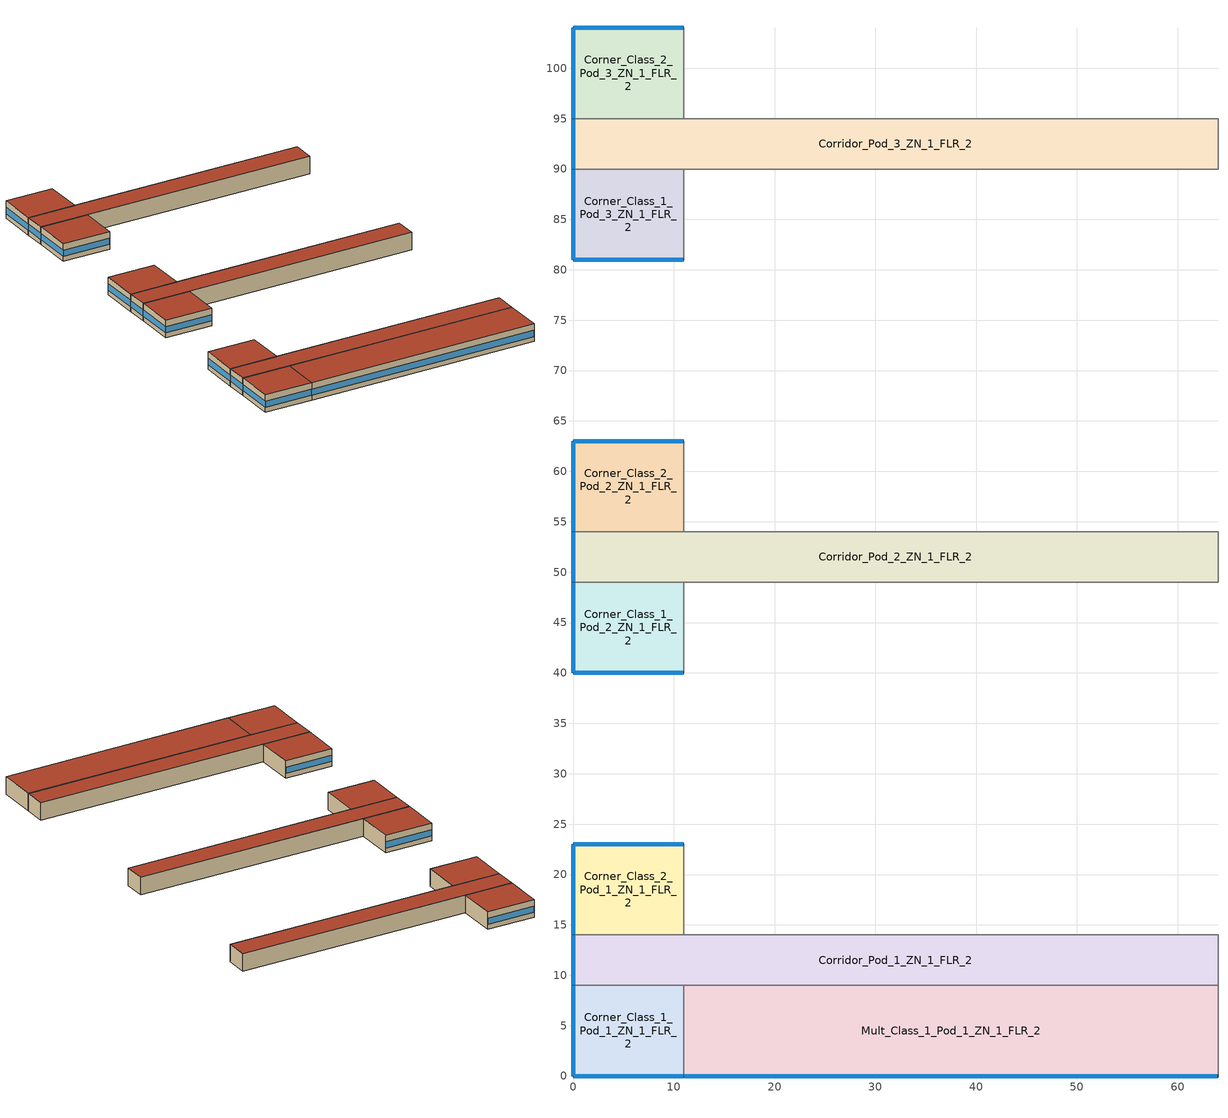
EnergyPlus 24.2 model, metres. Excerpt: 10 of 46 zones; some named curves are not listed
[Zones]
Corner_Class_1_Pod_1_ZN_1_FLR_2
 floor to Corner_Class_1_Pod_1_ZN_1_FLR_1 (int_slab_floor): 0,9 11,9 11,0 0,0 z4
 wall outside (nonres_ext_wall_top): 0,9 0,0 11,0 z4:8
 wall to Mult_Class_1_Pod_1_ZN_1_FLR_2 (int_wall): 11,0 11,9 z4:8
 wall to Corridor_Pod_1_ZN_1_FLR_2 (int_wall): 11,9 0,9 z4:8
 window (NonresWindow_U_0.369_SHGC_0.357): 0.05,0 10.95,0 z5.1:6.51; 0,8.95 0,0.05 z5.1:6.52
 roof outside (nonres_roof): 0,0 11,0 11,9 0,9 z8
Mult_Class_1_Pod_1_ZN_1_FLR_2
 floor to Mult_Class_1_Pod_1_ZN_1_FLR_1 (int_slab_floor): 11,9 64,9 64,0 11,0 z4
 wall outside (nonres_ext_wall_top): 11,0 64,0 z4:8
 wall to Lobby_ZN_1_FLR_2 (int_wall): 64,0 64,9 z4:8
 wall to Corridor_Pod_1_ZN_1_FLR_2 (int_wall): 64,9 11,9 z4:8
 window (NonresWindow_U_0.369_SHGC_0.357): 11.05,0 63.95,0 z5.1:6.5
 roof outside (nonres_roof): 11,0 64,0 64,9 11,9 z8
Corridor_Pod_1_ZN_1_FLR_2
 floor to Corridor_Pod_1_ZN_1_FLR_1 (int_slab_floor): 0,14 64,14 64,9 0,9 z4
 wall outside (nonres_ext_wall_top): 0,14 0,9 z4:8
 wall to Lobby_ZN_1_FLR_2 (int_wall): 64,9 64,14 z4:8
 wall to Mult_Class_2_Pod_1_ZN_1_FLR_2 (int_wall): 64,14 11,14 z4:8
 wall to Corner_Class_2_Pod_1_ZN_1_FLR_2 (int_wall): 11,14 0,14 z4:8
 window (NonresWindow_U_0.369_SHGC_0.357): 0,13.95 0,9.05 z5.1:6.53
 roof outside (nonres_roof): 0,9 64,9 64,14 0,14 z8
Corner_Class_2_Pod_1_ZN_1_FLR_2
 floor to Corner_Class_2_Pod_1_ZN_1_FLR_1 (int_slab_floor): 0,23 11,23 11,14 0,14 z4
 wall outside (nonres_ext_wall_top): 11,23 0,23 0,14 z4:8
 wall to Mult_Class_2_Pod_1_ZN_1_FLR_2 (int_wall): 11,14 11,23 z4:8
 window (NonresWindow_U_0.369_SHGC_0.357): 10.95,23 0.05,23 z5.1:6.51; 0,22.95 0,14.05 z5.1:6.52
 roof outside (nonres_roof): 0,14 11,14 11,23 0,23 z8
Corner_Class_1_Pod_2_ZN_1_FLR_2
 floor to Corner_Class_1_Pod_2_ZN_1_FLR_1 (int_slab_floor): 0,49 11,49 11,40 0,40 z4
 wall outside (nonres_ext_wall_top): 0,49 0,40 11,40 z4:8
 wall to Mult_Class_1_Pod_2_ZN_1_FLR_2 (int_wall): 11,40 11,49 z4:8
 wall to Corridor_Pod_2_ZN_1_FLR_2 (int_wall): 11,49 0,49 z4:8
 window (NonresWindow_U_0.369_SHGC_0.357): 0.05,40 10.95,40 z5.1:6.51; 0,48.95 0,40.05 z5.1:6.52
 roof outside (nonres_roof): 0,40 11,40 11,49 0,49 z8
Corridor_Pod_2_ZN_1_FLR_2
 floor to Corridor_Pod_2_ZN_1_FLR_1 (int_slab_floor): 0,54 64,54 64,49 0,49 z4
 wall outside (nonres_ext_wall_top): 0,54 0,49 z4:8
 wall to Mult_Class_1_Pod_2_ZN_1_FLR_2 (int_wall): 11,49 64,49 z4:8
 wall to Main_Corridor_ZN_1_FLR_2 (int_wall): 64,49 64,54 z4:8
 wall to Mult_Class_2_Pod_2_ZN_1_FLR_2 (int_wall): 64,54 11,54 z4:8
 wall to Corner_Class_2_Pod_2_ZN_1_FLR_2 (int_wall): 11,54 0,54 z4:8
 window (NonresWindow_U_0.369_SHGC_0.357): 0,53.95 0,49.05 z5.1:6.53
 roof outside (nonres_roof): 0,49 64,49 64,54 0,54 z8
Corner_Class_2_Pod_2_ZN_1_FLR_2
 floor to Corner_Class_2_Pod_2_ZN_1_FLR_1 (int_slab_floor): 0,63 11,63 11,54 0,54 z4
 wall outside (nonres_ext_wall_top): 11,63 0,63 0,54 z4:8
 wall to Mult_Class_2_Pod_2_ZN_1_FLR_2 (int_wall): 11,54 11,63 z4:8
 window (NonresWindow_U_0.369_SHGC_0.357): 10.95,63 0.05,63 z5.1:6.51; 0,62.95 0,54.05 z5.1:6.52
 roof outside (nonres_roof): 0,54 11,54 11,63 0,63 z8
Corner_Class_1_Pod_3_ZN_1_FLR_2
 floor to Corner_Class_1_Pod_3_ZN_1_FLR_1 (int_slab_floor): 0,90 11,90 11,81 0,81 z4
 wall outside (nonres_ext_wall_top): 0,90 0,81 11,81 z4:8
 wall to Mult_Class_1_Pod_3_ZN_1_FLR_2 (int_wall): 11,81 11,90 z4:8
 wall to Corridor_Pod_3_ZN_1_FLR_2 (int_wall): 11,90 0,90 z4:8
 window (NonresWindow_U_0.369_SHGC_0.357): 0.05,81 10.95,81 z5.1:6.51; 0,89.95 0,81.05 z5.1:6.52
 roof outside (nonres_roof): 0,81 11,81 11,90 0,90 z8
Corridor_Pod_3_ZN_1_FLR_2
 floor to Corridor_Pod_3_ZN_1_FLR_1 (int_slab_floor): 0,95 64,95 64,90 0,90 z4
 wall outside (nonres_ext_wall_top): 0,95 0,90 z4:8
 wall to Mult_Class_1_Pod_3_ZN_1_FLR_2 (int_wall): 11,90 64,90 z4:8
 wall to Bathrooms_ZN_1_FLR_2 (int_wall): 64,90 64,95 z4:8
 wall to Mult_Class_2_Pod_3_ZN_1_FLR_2 (int_wall): 64,95 11,95 z4:8
 wall to Corner_Class_2_Pod_3_ZN_1_FLR_2 (int_wall): 11,95 0,95 z4:8
 window (NonresWindow_U_0.369_SHGC_0.357): 0,94.95 0,90.05 z5.1:6.53
 roof outside (nonres_roof): 0,90 64,90 64,95 0,95 z8
Corner_Class_2_Pod_3_ZN_1_FLR_2
 floor to Corner_Class_2_Pod_3_ZN_1_FLR_1 (int_slab_floor): 0,104 11,104 11,95 0,95 z4
 wall outside (nonres_ext_wall_top): 11,104 0,104 0,95 z4:8
 wall to Mult_Class_2_Pod_3_ZN_1_FLR_2 (int_wall): 11,95 11,104 z4:8
 window (NonresWindow_U_0.369_SHGC_0.357): 10.95,104 0.05,104 z5.1:6.51; 0,103.95 0,95.05 z5.1:6.52
 roof outside (nonres_roof): 0,95 11,95 11,104 0,104 z8
[Building]
SchoolSecondary: North Axis=0; Terrain=City; Loads Convergence Tolerance Value=0.04; Temperature Convergence Tolerance Value=0.2; Solar Distribution=FullInteriorAndExterior; Maximum Number of Warmup Days=25; Minimum Number of Warmup Days=6
[Site:Location]
New.York-John.F.Kennedy.Intl.AP_NY_USA WMO=744860: Latitude=40.66; Longitude=-73.8; Time Zone=-5; Elevation=7
[SizingPeriod:DesignDay] Day of Month=21; DryBulb Temperature Range Modifier Type=DefaultMultipliers; Humidity Condition Type=Wetbulb; Barometric Pressure=101241; Rain Indicator=No; Snow Indicator=No; Daylight Saving Time Indicator=No
Name | Month | Day Type | Maximum DryBulb Temperature | Daily DryBulb Temperature Range | Wetbulb or DewPoint at Maximum DryBulb | Wind Speed | Wind Direction | Solar Model Indicator | Sky Clearness | ASHRAE Clear Sky Optical Depth for Beam Irradiance taub | ASHRAE Clear Sky Optical Depth for Diffuse Irradiance taud
New.York-John.F.Kennedy.Intl.AP_NY_USA Ann Htg 99.6% Condns DB | 1 | WinterDesignDay | -10.7 | 0 | -10.7 | 7.5 | 320 | ASHRAEClearSky | 0
New.York-John.F.Kennedy.Intl.AP_NY_USA Ann Clg .4% Condns DB=>MWB | 7 | SummerDesignDay | 32.1 | 7.4 | 23.1 | 5.6 | 230 | ASHRAETau |  | 0.541 | 1.8
[Site:GroundTemperature:FCfactorMethod]
January Ground Temperature=14; February Ground Temperature=7.3; March Ground Temperature=3.3; April Ground Temperature=1.2; May Ground Temperature=-0.2; June Ground Temperature=5.6; July Ground Temperature=10.9; August Ground Temperature=16.1; September Ground Temperature=21.7; October Ground Temperature=25; November Ground Temperature=24.8; December Ground Temperature=19.9
[Site:WaterMainsTemperature]
Calculation Method=CORRELATION; Annual Average Outdoor Air Temperature=12.4667; Maximum Difference In Monthly Average Outdoor Air Temperatures=25.2
[Material]
Name | Roughness | Thickness | Conductivity | Density | Specific Heat | Thermal Absorptance | Solar Absorptance | Visible Absorptance
Std Wood 6inch | MediumSmooth | 0.15 | 0.12 | 540 | 1210 | 0.9 | 0.7 | 0.7
F07 25mm stucco | Smooth | 0.0254 | 0.72 | 1856 | 840 | 0.9 | 0.7 | 0.7
F08 Metal surface | Smooth | 0.0008 | 45.28 | 7824 | 500
F13 Built-up roofing | Rough | 0.0095 | 0.16 | 1120 | 1460 | 0.9 | 0.77
G01 13mm gypsum board | Smooth | 0.0127 | 0.16 | 800 | 1090 | 0.9 | 0.7 | 0.5
G01 16mm gypsum board | MediumSmooth | 0.0159 | 0.16 | 800 | 1090
100mm Normalweight concrete floor | MediumRough | 0.1016 | 2.31 | 2322 | 832
[Material:NoMass] Thermal Absorptance=0.9; Solar Absorptance=0.7
Name | Roughness | Thermal Resistance | Visible Absorptance
CP02 CARPET PAD | VeryRough | 0.21648 | 0.8
Nonres_Roof_Insulation | MediumSmooth | 5.30668 | 0.7
Nonres_Exterior_Wall_Insulation_top | MediumSmooth | 1.20595 | 0.7
[WindowMaterial:SimpleGlazingSystem]
Nonres Window Glazing Layer: UFactor=2.09528; Solar Heat Gain Coefficient=0.357; Visible Transmittance=0.3927
[Construction]
InteriorFurnishings: Std Wood 6inch
int_wall: G01 13mm gypsum board, G01 13mm gypsum board
int_slab_floor: 100mm Normalweight concrete floor, CP02 CARPET PAD
nonres_roof: F13 Built-up roofing, Nonres_Roof_Insulation, F08 Metal surface
nonres_ext_wall_top: F07 25mm stucco, G01 16mm gypsum board, Nonres_Exterior_Wall_Insulation_top, G01 16mm gypsum board
NonresWindow_U_0.369_SHGC_0.357: Nonres Window Glazing Layer
[Zone] Type=1; Multiplier=1; Ceiling Height=4; Floor Area=autocalculate; Part of Total Floor Area=Yes
Name | Volume
Corner_Class_1_Pod_1_ZN_1_FLR_2; Corner_Class_2_Pod_1_ZN_1_FLR_2; Corner_Class_1_Pod_2_ZN_1_FLR_2; Corner_Class_2_Pod_2_ZN_1_FLR_2; Corner_Class_1_Pod_3_ZN_1_FLR_2; Corner_Class_2_Pod_3_ZN_1_FLR_2 | 396
Mult_Class_1_Pod_1_ZN_1_FLR_2 | 1908
Corridor_Pod_1_ZN_1_FLR_2; Corridor_Pod_2_ZN_1_FLR_2; Corridor_Pod_3_ZN_1_FLR_2 | 1280
[InternalMass] Construction=InteriorFurnishings
Name | Zone or ZoneList | Surface Area
Corner_Class_1_Pod_1_ZN_1_FLR_2_InternalMass_1 | Corner_Class_1_Pod_1_ZN_1_FLR_2 | 198
Mult_Class_1_Pod_1_ZN_1_FLR_2_InternalMass_1 | Mult_Class_1_Pod_1_ZN_1_FLR_2 | 954
Corridor_Pod_1_ZN_1_FLR_2_InternalMass_1 | Corridor_Pod_1_ZN_1_FLR_2 | 640
Corner_Class_2_Pod_1_ZN_1_FLR_2_InternalMass_1 | Corner_Class_2_Pod_1_ZN_1_FLR_2 | 198
Corner_Class_1_Pod_2_ZN_1_FLR_2_InternalMass_1 | Corner_Class_1_Pod_2_ZN_1_FLR_2 | 198
Corridor_Pod_2_ZN_1_FLR_2_InternalMass_1 | Corridor_Pod_2_ZN_1_FLR_2 | 640
Corner_Class_2_Pod_2_ZN_1_FLR_2_InternalMass_1 | Corner_Class_2_Pod_2_ZN_1_FLR_2 | 198
Corner_Class_1_Pod_3_ZN_1_FLR_2_InternalMass_1 | Corner_Class_1_Pod_3_ZN_1_FLR_2 | 198
Corridor_Pod_3_ZN_1_FLR_2_InternalMass_1 | Corridor_Pod_3_ZN_1_FLR_2 | 640
Corner_Class_2_Pod_3_ZN_1_FLR_2_InternalMass_1 | Corner_Class_2_Pod_3_ZN_1_FLR_2 | 198
[People] Number of People Schedule=BLDG_OCC_SCH; Fraction Radiant=0.3; Sensible Heat Fraction=AUTOCALCULATE; Activity Level Schedule=ACTIVITY_SCH; Enable ASHRAE 55 Comfort Warnings=No; Mean Radiant Temperature Calculation Type=EnclosureAveraged; Work Efficiency Schedule=WORK_EFF_SCH; Clothing Insulation Calculation Method=ClothingInsulationSchedule; Clothing Insulation Schedule=CLOTHING_SCH; Air Velocity Schedule=AIR_VELO_SCH; Thermal Comfort Model 1 Type=FANGER
Name | Zone or ZoneList or Space or SpaceList | Number of People Calculation Method | Floor Area per Person | Number of People
Corner_Class_1_Pod_1_ZN_1_FLR_2 | Corner_Class_1_Pod_1_ZN_1_FLR_2 | Area/Person | 2.654
Mult_Class_1_Pod_1_ZN_1_FLR_2 | Mult_Class_1_Pod_1_ZN_1_FLR_2 | Area/Person | 2.654
Corridor_Pod_1_ZN_1_FLR_2 | Corridor_Pod_1_ZN_1_FLR_2 | People |  | 17.224
Corner_Class_2_Pod_1_ZN_1_FLR_2 | Corner_Class_2_Pod_1_ZN_1_FLR_2 | Area/Person | 2.654
Corner_Class_1_Pod_2_ZN_1_FLR_2 | Corner_Class_1_Pod_2_ZN_1_FLR_2 | Area/Person | 2.654
Corridor_Pod_2_ZN_1_FLR_2 | Corridor_Pod_2_ZN_1_FLR_2 | People |  | 17.224
Corner_Class_2_Pod_2_ZN_1_FLR_2 | Corner_Class_2_Pod_2_ZN_1_FLR_2 | Area/Person | 2.654
Corner_Class_1_Pod_3_ZN_1_FLR_2 | Corner_Class_1_Pod_3_ZN_1_FLR_2 | Area/Person | 2.654
Corridor_Pod_3_ZN_1_FLR_2 | Corridor_Pod_3_ZN_1_FLR_2 | People |  | 17.224
Corner_Class_2_Pod_3_ZN_1_FLR_2 | Corner_Class_2_Pod_3_ZN_1_FLR_2 | Area/Person | 2.654
[Lights] Design Level Calculation Method=Watts/Area; Return Air Fraction=0; Fraction Radiant=0.37; Fraction Visible=0.2; Fraction Replaceable=1; EndUse Subcategory=LightsWired; Return Air Fraction Calculated from Plenum Temperature=No
Name | Zone or ZoneList or Space or SpaceList | Schedule | Watts per Floor Area
Corner_Class_1_Pod_1_ZN_1_FLR_2_Lights | Corner_Class_1_Pod_1_ZN_1_FLR_2 | ltg_sch_classroom | 7.42257
Mult_Class_1_Pod_1_ZN_1_FLR_2_Lights | Mult_Class_1_Pod_1_ZN_1_FLR_2 | ltg_sch_classroom | 7.42257
Corridor_Pod_1_ZN_1_FLR_2_Lights | Corridor_Pod_1_ZN_1_FLR_2 | ltg_sch_corridor | 4.299174
Corner_Class_2_Pod_1_ZN_1_FLR_2_Lights | Corner_Class_2_Pod_1_ZN_1_FLR_2 | ltg_sch_classroom | 7.42257
Corner_Class_1_Pod_2_ZN_1_FLR_2_Lights | Corner_Class_1_Pod_2_ZN_1_FLR_2 | ltg_sch_classroom | 7.42257
Corridor_Pod_2_ZN_1_FLR_2_Lights | Corridor_Pod_2_ZN_1_FLR_2 | ltg_sch_corridor | 4.299174
Corner_Class_2_Pod_2_ZN_1_FLR_2_Lights | Corner_Class_2_Pod_2_ZN_1_FLR_2 | ltg_sch_classroom | 7.42257
Corner_Class_1_Pod_3_ZN_1_FLR_2_Lights | Corner_Class_1_Pod_3_ZN_1_FLR_2 | ltg_sch_classroom | 7.42257
Corridor_Pod_3_ZN_1_FLR_2_Lights | Corridor_Pod_3_ZN_1_FLR_2 | ltg_sch_corridor | 4.299174
Corner_Class_2_Pod_3_ZN_1_FLR_2_Lights | Corner_Class_2_Pod_3_ZN_1_FLR_2 | ltg_sch_classroom | 7.42257
[ElectricEquipment] Schedule=BLDG_EQUIP_SCH; Design Level Calculation Method=EquipmentLevel; Fraction Latent=0; Fraction Radiant=0.5; Fraction Lost=0; EndUse Subcategory=MiscPlug
Name | Zone or ZoneList or Space or SpaceList | Design Level
Corner_Class_1_Pod_1_ZN_1_FLR_2_PlugMisc_Equip | Corner_Class_1_Pod_1_ZN_1_FLR_2 | 990
Mult_Class_1_Pod_1_ZN_1_FLR_2_PlugMisc_Equip | Mult_Class_1_Pod_1_ZN_1_FLR_2 | 4770
Corridor_Pod_1_ZN_1_FLR_2_PlugMisc_Equip | Corridor_Pod_1_ZN_1_FLR_2 | 1280
Corner_Class_2_Pod_1_ZN_1_FLR_2_PlugMisc_Equip | Corner_Class_2_Pod_1_ZN_1_FLR_2 | 990
Corner_Class_1_Pod_2_ZN_1_FLR_2_PlugMisc_Equip | Corner_Class_1_Pod_2_ZN_1_FLR_2 | 990
Corridor_Pod_2_ZN_1_FLR_2_PlugMisc_Equip | Corridor_Pod_2_ZN_1_FLR_2 | 1280
Corner_Class_2_Pod_2_ZN_1_FLR_2_PlugMisc_Equip | Corner_Class_2_Pod_2_ZN_1_FLR_2 | 990
Corner_Class_1_Pod_3_ZN_1_FLR_2_PlugMisc_Equip | Corner_Class_1_Pod_3_ZN_1_FLR_2 | 990
Corridor_Pod_3_ZN_1_FLR_2_PlugMisc_Equip | Corridor_Pod_3_ZN_1_FLR_2 | 1280
Corner_Class_2_Pod_3_ZN_1_FLR_2_PlugMisc_Equip | Corner_Class_2_Pod_3_ZN_1_FLR_2 | 990
[Daylighting:Controls] Daylighting Method=SplitFlux; Availability Schedule=DaylightAvailSch; Lighting Control Type=Continuousoff; Minimum Input Power Fraction for Continuous or ContinuousOff Dimming Control=0.2; Minimum Light Output Fraction for Continuous or ContinuousOff Dimming Control=0.2; Number of Stepped Control Steps=3; Probability Lighting will be Reset When Needed in Manual Stepped Control=1; Maximum Allowable Discomfort Glare Index=22; Illuminance Setpoint at Reference Point 1=377; Illuminance Setpoint at Reference Point 2=377
Name | Zone or Space | Glare Calculation Daylighting Reference Point | Glare Calculation Azimuth Angle of View Direction Clockwise from Zone yAxis | Daylighting Reference Point 1 | Fraction of Lights Controlled by Reference Point 1 | Daylighting Reference Point 2 | Fraction of Lights Controlled by Reference Point 2
Corner_Class_1_Pod_1_ZN_1_FLR_2_DaylCtrl | Corner_Class_1_Pod_1_ZN_1_FLR_2 | Corner_Class_1_Pod_1_ZN_1_FLR_2_DaylRefPt1 | 180 | Corner_Class_1_Pod_1_ZN_1_FLR_2_DaylRefPt1 | 0.56 | Corner_Class_1_Pod_1_ZN_1_FLR_2_DaylRefPt2 | 0.2
Mult_Class_1_Pod_1_ZN_1_FLR_2_DaylCtrl | Mult_Class_1_Pod_1_ZN_1_FLR_2 | Mult_Class_1_Pod_1_ZN_1_FLR_2_DaylRefPt1 | 180 | Mult_Class_1_Pod_1_ZN_1_FLR_2_DaylRefPt1 | 0.28 | Mult_Class_1_Pod_1_ZN_1_FLR_2_DaylRefPt2 | 0.28
Corner_Class_2_Pod_1_ZN_1_FLR_2_DaylCtrl | Corner_Class_2_Pod_1_ZN_1_FLR_2 | Corner_Class_2_Pod_1_ZN_1_FLR_2_DaylRefPt1 | 270 | Corner_Class_2_Pod_1_ZN_1_FLR_2_DaylRefPt1 | 0.56 | Corner_Class_2_Pod_1_ZN_1_FLR_2_DaylRefPt2 | 0.2
Corner_Class_1_Pod_2_ZN_1_FLR_2_DaylCtrl | Corner_Class_1_Pod_2_ZN_1_FLR_2 | Corner_Class_1_Pod_2_ZN_1_FLR_2_DaylRefPt1 | 180 | Corner_Class_1_Pod_2_ZN_1_FLR_2_DaylRefPt1 | 0.56 | Corner_Class_1_Pod_2_ZN_1_FLR_2_DaylRefPt2 | 0.2
Corner_Class_2_Pod_2_ZN_1_FLR_2_DaylCtrl | Corner_Class_2_Pod_2_ZN_1_FLR_2 | Corner_Class_2_Pod_2_ZN_1_FLR_2_DaylRefPt1 | 270 | Corner_Class_2_Pod_2_ZN_1_FLR_2_DaylRefPt1 | 0.56 | Corner_Class_2_Pod_2_ZN_1_FLR_2_DaylRefPt2 | 0.2
Corner_Class_1_Pod_3_ZN_1_FLR_2_DaylCtrl | Corner_Class_1_Pod_3_ZN_1_FLR_2 | Corner_Class_1_Pod_3_ZN_1_FLR_2_DaylRefPt1 | 180 | Corner_Class_1_Pod_3_ZN_1_FLR_2_DaylRefPt1 | 0.56 | Corner_Class_1_Pod_3_ZN_1_FLR_2_DaylRefPt2 | 0.2
Corner_Class_2_Pod_3_ZN_1_FLR_2_DaylCtrl | Corner_Class_2_Pod_3_ZN_1_FLR_2 | Corner_Class_2_Pod_3_ZN_1_FLR_2_DaylRefPt1 | 270 | Corner_Class_2_Pod_3_ZN_1_FLR_2_DaylRefPt1 | 0.56 | Corner_Class_2_Pod_3_ZN_1_FLR_2_DaylRefPt2 | 0.2
[ZoneInfiltration:DesignFlowRate] Schedule=INFIL_SCH_PNNL; Design Flow Rate Calculation Method=Flow/ExteriorWallArea; Flow Rate per Exterior Surface Area=0.000569572; Constant Term Coefficient=0; Temperature Term Coefficient=0; Velocity Term Coefficient=0.224; Velocity Squared Term Coefficient=0
Name | Zone or ZoneList or Space or SpaceList
Corner_Class_1_Pod_1_ZN_1_FLR_2_Infiltration | Corner_Class_1_Pod_1_ZN_1_FLR_2
Mult_Class_1_Pod_1_ZN_1_FLR_2_Infiltration | Mult_Class_1_Pod_1_ZN_1_FLR_2
Corridor_Pod_1_ZN_1_FLR_2_Infiltration | Corridor_Pod_1_ZN_1_FLR_2
Corner_Class_2_Pod_1_ZN_1_FLR_2_Infiltration | Corner_Class_2_Pod_1_ZN_1_FLR_2
Corner_Class_1_Pod_2_ZN_1_FLR_2_Infiltration | Corner_Class_1_Pod_2_ZN_1_FLR_2
Corridor_Pod_2_ZN_1_FLR_2_Infiltration | Corridor_Pod_2_ZN_1_FLR_2
Corner_Class_2_Pod_2_ZN_1_FLR_2_Infiltration | Corner_Class_2_Pod_2_ZN_1_FLR_2
Corner_Class_1_Pod_3_ZN_1_FLR_2_Infiltration | Corner_Class_1_Pod_3_ZN_1_FLR_2
Corridor_Pod_3_ZN_1_FLR_2_Infiltration | Corridor_Pod_3_ZN_1_FLR_2
Corner_Class_2_Pod_3_ZN_1_FLR_2_Infiltration | Corner_Class_2_Pod_3_ZN_1_FLR_2
[Exterior:Lights] Control Option=AstronomicalClock; EndUse Subcategory=General
Name | Schedule | Design Level
Exterior_Lights_a | Exterior_lighting_schedule_a | 453.7
Exterior_Lights_b | Exterior_lighting_schedule_b_2016 | 2195.85
Exterior_Lights_c | Exterior_lighting_schedule_c_2016 | 2015.29
[DesignSpecification:OutdoorAir]
Name | Outdoor Air Method | Outdoor Air Flow per Person | Outdoor Air Flow per Zone Floor Area
SZ DSOA Corner_Class_1_Pod_1_ZN_1_FLR_2; SZ DSOA Mult_Class_1_Pod_1_ZN_1_FLR_2; SZ DSOA Corner_Class_2_Pod_1_ZN_1_FLR_2; SZ DSOA Corner_Class_1_Pod_2_ZN_1_FLR_2; SZ DSOA Corner_Class_2_Pod_2_ZN_1_FLR_2; SZ DSOA Corner_Class_1_Pod_3_ZN_1_FLR_2; SZ DSOA Corner_Class_2_Pod_3_ZN_1_FLR_2 | Sum | 0.00471947 | 0.000609599
SZ DSOA Corridor_Pod_1_ZN_1_FLR_2; SZ DSOA Corridor_Pod_2_ZN_1_FLR_2; SZ DSOA Corridor_Pod_3_ZN_1_FLR_2 | Flow/Area |  | 0.0003048
[DesignSpecification:ZoneAirDistribution]
VAV_Zone_AirDistribution: Zone Air Distribution Effectiveness in Cooling Mode=1; Zone Air Distribution Effectiveness in Heating Mode=1; Minimum Zone Ventilation Efficiency=0.6
[Sizing:Zone] Zone Cooling Design Supply Air Temperature Input Method=SupplyAirTemperature; Zone Cooling Design Supply Air Temperature=12.8; Zone Heating Design Supply Air Temperature Input Method=SupplyAirTemperature; Zone Heating Design Supply Air Temperature=40; Zone Cooling Design Supply Air Humidity Ratio=0.0085; Zone Heating Design Supply Air Humidity Ratio=0.008; Cooling Design Air Flow Method=DesignDay; Cooling Design Air Flow Rate=0; Cooling Minimum Air Flow Fraction=0; Heating Design Air Flow Method=DesignDay; Heating Design Air Flow Rate=0; Design Specification Zone Air Distribution Object=VAV_Zone_AirDistribution; Zone Load Sizing Method=Sensible Load Only No Latent Load; Zone Latent Cooling Design Supply Air Humidity Ratio Input Method=HumidityRatioDifference; Zone Cooling Design Supply Air Humidity Ratio Difference=0.005; Zone Latent Heating Design Supply Air Humidity Ratio Input Method=HumidityRatioDifference; Zone Humidification Design Supply Air Humidity Ratio Difference=0.005
Name | Design Specification Outdoor Air Object
Corner_Class_1_Pod_1_ZN_1_FLR_2 | SZ DSOA Corner_Class_1_Pod_1_ZN_1_FLR_2
Mult_Class_1_Pod_1_ZN_1_FLR_2 | SZ DSOA Mult_Class_1_Pod_1_ZN_1_FLR_2
Corridor_Pod_1_ZN_1_FLR_2 | SZ DSOA Corridor_Pod_1_ZN_1_FLR_2
Corner_Class_2_Pod_1_ZN_1_FLR_2 | SZ DSOA Corner_Class_2_Pod_1_ZN_1_FLR_2
Corner_Class_1_Pod_2_ZN_1_FLR_2 | SZ DSOA Corner_Class_1_Pod_2_ZN_1_FLR_2
Corridor_Pod_2_ZN_1_FLR_2 | SZ DSOA Corridor_Pod_2_ZN_1_FLR_2
Corner_Class_2_Pod_2_ZN_1_FLR_2 | SZ DSOA Corner_Class_2_Pod_2_ZN_1_FLR_2
Corner_Class_1_Pod_3_ZN_1_FLR_2 | SZ DSOA Corner_Class_1_Pod_3_ZN_1_FLR_2
Corridor_Pod_3_ZN_1_FLR_2 | SZ DSOA Corridor_Pod_3_ZN_1_FLR_2
Corner_Class_2_Pod_3_ZN_1_FLR_2 | SZ DSOA Corner_Class_2_Pod_3_ZN_1_FLR_2
[ZoneControl:Thermostat] Control Type Schedule=Dual Zone Control Type Sched
Name | Zone or ZoneList | Control 1
Corner_Class_1_Pod_1_ZN_1_FLR_2 Thermostat | Corner_Class_1_Pod_1_ZN_1_FLR_2 | Corner_Class_1_Pod_1_ZN_1_FLR_2 Dual SP Control
Mult_Class_1_Pod_1_ZN_1_FLR_2 Thermostat | Mult_Class_1_Pod_1_ZN_1_FLR_2 | Mult_Class_1_Pod_1_ZN_1_FLR_2 Dual SP Control
Corridor_Pod_1_ZN_1_FLR_2 Thermostat | Corridor_Pod_1_ZN_1_FLR_2 | Corridor_Pod_1_ZN_1_FLR_2 Dual SP Control
Corner_Class_2_Pod_1_ZN_1_FLR_2 Thermostat | Corner_Class_2_Pod_1_ZN_1_FLR_2 | Corner_Class_2_Pod_1_ZN_1_FLR_2 Dual SP Control
Corner_Class_1_Pod_2_ZN_1_FLR_2 Thermostat | Corner_Class_1_Pod_2_ZN_1_FLR_2 | Corner_Class_1_Pod_2_ZN_1_FLR_2 Dual SP Control
Corridor_Pod_2_ZN_1_FLR_2 Thermostat | Corridor_Pod_2_ZN_1_FLR_2 | Corridor_Pod_2_ZN_1_FLR_2 Dual SP Control
Corner_Class_2_Pod_2_ZN_1_FLR_2 Thermostat | Corner_Class_2_Pod_2_ZN_1_FLR_2 | Corner_Class_2_Pod_2_ZN_1_FLR_2 Dual SP Control
Corner_Class_1_Pod_3_ZN_1_FLR_2 Thermostat | Corner_Class_1_Pod_3_ZN_1_FLR_2 | Corner_Class_1_Pod_3_ZN_1_FLR_2 Dual SP Control
Corridor_Pod_3_ZN_1_FLR_2 Thermostat | Corridor_Pod_3_ZN_1_FLR_2 | Corridor_Pod_3_ZN_1_FLR_2 Dual SP Control
Corner_Class_2_Pod_3_ZN_1_FLR_2 Thermostat | Corner_Class_2_Pod_3_ZN_1_FLR_2 | Corner_Class_2_Pod_3_ZN_1_FLR_2 Dual SP Control
[ThermostatSetpoint:DualSetpoint] Heating Setpoint Temperature Schedule=HTGSETP_SCH_YES_OPTIMUM; Cooling Setpoint Temperature Schedule=CLGSETP_SCH_YES_OPTIMUM
Corner_Class_1_Pod_1_ZN_1_FLR_2 Dual SP Control; Mult_Class_1_Pod_1_ZN_1_FLR_2 Dual SP Control; Corridor_Pod_1_ZN_1_FLR_2 Dual SP Control; Corner_Class_2_Pod_1_ZN_1_FLR_2 Dual SP Control; Corner_Class_1_Pod_2_ZN_1_FLR_2 Dual SP Control; Corridor_Pod_2_ZN_1_FLR_2 Dual SP Control; Corner_Class_2_Pod_2_ZN_1_FLR_2 Dual SP Control; Corner_Class_1_Pod_3_ZN_1_FLR_2 Dual SP Control; Corridor_Pod_3_ZN_1_FLR_2 Dual SP Control; Corner_Class_2_Pod_3_ZN_1_FLR_2 Dual SP Control
[Zone equipment]
Corner_Class_1_Pod_1_ZN_1_FLR_2: Corner_Class_1_Pod_1_ZN_1_FLR_2 VRF Terminal
Mult_Class_1_Pod_1_ZN_1_FLR_2: Mult_Class_1_Pod_1_ZN_1_FLR_2 VRF Terminal
Corridor_Pod_1_ZN_1_FLR_2: Corridor_Pod_1_ZN_1_FLR_2 VRF Terminal
Corner_Class_2_Pod_1_ZN_1_FLR_2: Corner_Class_2_Pod_1_ZN_1_FLR_2 VRF Terminal
Corner_Class_1_Pod_2_ZN_1_FLR_2: Corner_Class_1_Pod_2_ZN_1_FLR_2 VRF Terminal
Corridor_Pod_2_ZN_1_FLR_2: Corridor_Pod_2_ZN_1_FLR_2 VRF Terminal
Corner_Class_2_Pod_2_ZN_1_FLR_2: Corner_Class_2_Pod_2_ZN_1_FLR_2 VRF Terminal
Corner_Class_1_Pod_3_ZN_1_FLR_2: Corner_Class_1_Pod_3_ZN_1_FLR_2 VRF Terminal
Corridor_Pod_3_ZN_1_FLR_2: Corridor_Pod_3_ZN_1_FLR_2 VRF Terminal
Corner_Class_2_Pod_3_ZN_1_FLR_2: Corner_Class_2_Pod_3_ZN_1_FLR_2 VRF Terminal
[FAN:ONOFF] Availability Schedule=Always On Discrete hvac_library; Fan Total Efficiency=0.6; Pressure Rise=500; Maximum Flow Rate=Autosize; Motor Efficiency=0.93; Motor In Airstream Fraction=1; EndUse Subcategory=General
Name | Fan Power Ratio Function of Speed Ratio Curve | Fan Efficiency Ratio Function of Speed Ratio Curve
Bathrooms_ZN_1_FLR_1 VRF Terminal Fan OnOff | Bathrooms_ZN_1_FLR_1 VRF Terminal Fan OnOff Power Ratio Curve | Bathrooms_ZN_1_FLR_1 VRF Terminal Fan OnOff Efficiency Curve
Offices_ZN_1_FLR_1 VRF Terminal Fan OnOff | Offices_ZN_1_FLR_1 VRF Terminal Fan OnOff Power Ratio Curve | Offices_ZN_1_FLR_1 VRF Terminal Fan OnOff Efficiency Curve
Gym_ZN_1_FLR_1 VRF Terminal Fan OnOff | Gym_ZN_1_FLR_1 VRF Terminal Fan OnOff Power Ratio Curve | Gym_ZN_1_FLR_1 VRF Terminal Fan OnOff Efficiency Curve
Aux_Gym_ZN_1_FLR_1 VRF Terminal Fan OnOff | Aux_Gym_ZN_1_FLR_1 VRF Terminal Fan OnOff Power Ratio Curve | Aux_Gym_ZN_1_FLR_1 VRF Terminal Fan OnOff Efficiency Curve
Auditorium_ZN_1_FLR_1 VRF Terminal Fan OnOff | Auditorium_ZN_1_FLR_1 VRF Terminal Fan OnOff Power Ratio Curve | Auditorium_ZN_1_FLR_1 VRF Terminal Fan OnOff Efficiency Curve
Kitchen_ZN_1_FLR_1 VRF Terminal Fan OnOff | Kitchen_ZN_1_FLR_1 VRF Terminal Fan OnOff Power Ratio Curve | Kitchen_ZN_1_FLR_1 VRF Terminal Fan OnOff Efficiency Curve
Cafeteria_ZN_1_FLR_1 VRF Terminal Fan OnOff | Cafeteria_ZN_1_FLR_1 VRF Terminal Fan OnOff Power Ratio Curve | Cafeteria_ZN_1_FLR_1 VRF Terminal Fan OnOff Efficiency Curve
Mech_ZN_1_FLR_1 VRF Terminal Fan OnOff | Mech_ZN_1_FLR_1 VRF Terminal Fan OnOff Power Ratio Curve | Mech_ZN_1_FLR_1 VRF Terminal Fan OnOff Efficiency Curve
Corner_Class_1_Pod_1_ZN_1_FLR_2 VRF Terminal Fan OnOff | Corner_Class_1_Pod_1_ZN_1_FLR_2 VRF Terminal Fan OnOff Power Ratio Curve | Corner_Class_1_Pod_1_ZN_1_FLR_2 VRF Terminal Fan OnOff Efficiency Curve
Mult_Class_1_Pod_1_ZN_1_FLR_2 VRF Terminal Fan OnOff | Mult_Class_1_Pod_1_ZN_1_FLR_2 VRF Terminal Fan OnOff Power Ratio Curve | Mult_Class_1_Pod_1_ZN_1_FLR_2 VRF Terminal Fan OnOff Efficiency Curve
Corridor_Pod_1_ZN_1_FLR_2 VRF Terminal Fan OnOff | Corridor_Pod_1_ZN_1_FLR_2 VRF Terminal Fan OnOff Power Ratio Curve | Corridor_Pod_1_ZN_1_FLR_2 VRF Terminal Fan OnOff Efficiency Curve
Corner_Class_2_Pod_1_ZN_1_FLR_2 VRF Terminal Fan OnOff | Corner_Class_2_Pod_1_ZN_1_FLR_2 VRF Terminal Fan OnOff Power Ratio Curve | Corner_Class_2_Pod_1_ZN_1_FLR_2 VRF Terminal Fan OnOff Efficiency Curve
Mult_Class_2_Pod_1_ZN_1_FLR_2 VRF Terminal Fan OnOff | Mult_Class_2_Pod_1_ZN_1_FLR_2 VRF Terminal Fan OnOff Power Ratio Curve | Mult_Class_2_Pod_1_ZN_1_FLR_2 VRF Terminal Fan OnOff Efficiency Curve
Corner_Class_1_Pod_2_ZN_1_FLR_2 VRF Terminal Fan OnOff | Corner_Class_1_Pod_2_ZN_1_FLR_2 VRF Terminal Fan OnOff Power Ratio Curve | Corner_Class_1_Pod_2_ZN_1_FLR_2 VRF Terminal Fan OnOff Efficiency Curve
Mult_Class_1_Pod_2_ZN_1_FLR_2 VRF Terminal Fan OnOff | Mult_Class_1_Pod_2_ZN_1_FLR_2 VRF Terminal Fan OnOff Power Ratio Curve | Mult_Class_1_Pod_2_ZN_1_FLR_2 VRF Terminal Fan OnOff Efficiency Curve
Corridor_Pod_2_ZN_1_FLR_2 VRF Terminal Fan OnOff | Corridor_Pod_2_ZN_1_FLR_2 VRF Terminal Fan OnOff Power Ratio Curve | Corridor_Pod_2_ZN_1_FLR_2 VRF Terminal Fan OnOff Efficiency Curve
Corner_Class_2_Pod_2_ZN_1_FLR_2 VRF Terminal Fan OnOff | Corner_Class_2_Pod_2_ZN_1_FLR_2 VRF Terminal Fan OnOff Power Ratio Curve | Corner_Class_2_Pod_2_ZN_1_FLR_2 VRF Terminal Fan OnOff Efficiency Curve
Mult_Class_2_Pod_2_ZN_1_FLR_2 VRF Terminal Fan OnOff | Mult_Class_2_Pod_2_ZN_1_FLR_2 VRF Terminal Fan OnOff Power Ratio Curve | Mult_Class_2_Pod_2_ZN_1_FLR_2 VRF Terminal Fan OnOff Efficiency Curve
Corner_Class_1_Pod_3_ZN_1_FLR_2 VRF Terminal Fan OnOff | Corner_Class_1_Pod_3_ZN_1_FLR_2 VRF Terminal Fan OnOff Power Ratio Curve | Corner_Class_1_Pod_3_ZN_1_FLR_2 VRF Terminal Fan OnOff Efficiency Curve
Mult_Class_1_Pod_3_ZN_1_FLR_2 VRF Terminal Fan OnOff | Mult_Class_1_Pod_3_ZN_1_FLR_2 VRF Terminal Fan OnOff Power Ratio Curve | Mult_Class_1_Pod_3_ZN_1_FLR_2 VRF Terminal Fan OnOff Efficiency Curve
Corridor_Pod_3_ZN_1_FLR_2 VRF Terminal Fan OnOff | Corridor_Pod_3_ZN_1_FLR_2 VRF Terminal Fan OnOff Power Ratio Curve | Corridor_Pod_3_ZN_1_FLR_2 VRF Terminal Fan OnOff Efficiency Curve
Corner_Class_2_Pod_3_ZN_1_FLR_2 VRF Terminal Fan OnOff | Corner_Class_2_Pod_3_ZN_1_FLR_2 VRF Terminal Fan OnOff Power Ratio Curve | Corner_Class_2_Pod_3_ZN_1_FLR_2 VRF Terminal Fan OnOff Efficiency Curve
Mult_Class_2_Pod_3_ZN_1_FLR_2 VRF Terminal Fan OnOff | Mult_Class_2_Pod_3_ZN_1_FLR_2 VRF Terminal Fan OnOff Power Ratio Curve | Mult_Class_2_Pod_3_ZN_1_FLR_2 VRF Terminal Fan OnOff Efficiency Curve
Main_Corridor_ZN_1_FLR_2 VRF Terminal Fan OnOff | Main_Corridor_ZN_1_FLR_2 VRF Terminal Fan OnOff Power Ratio Curve | Main_Corridor_ZN_1_FLR_2 VRF Terminal Fan OnOff Efficiency Curve
Lobby_ZN_1_FLR_2 VRF Terminal Fan OnOff | Lobby_ZN_1_FLR_2 VRF Terminal Fan OnOff Power Ratio Curve | Lobby_ZN_1_FLR_2 VRF Terminal Fan OnOff Efficiency Curve
Bathrooms_ZN_1_FLR_2 VRF Terminal Fan OnOff | Bathrooms_ZN_1_FLR_2 VRF Terminal Fan OnOff Power Ratio Curve | Bathrooms_ZN_1_FLR_2 VRF Terminal Fan OnOff Efficiency Curve
Offices_ZN_1_FLR_2 VRF Terminal Fan OnOff | Offices_ZN_1_FLR_2 VRF Terminal Fan OnOff Power Ratio Curve | Offices_ZN_1_FLR_2 VRF Terminal Fan OnOff Efficiency Curve
LIBRARY_MEDIA_CENTER_ZN_1_FLR_2 VRF Terminal Fan OnOff | LIBRARY_MEDIA_CENTER_ZN_1_FLR_2 VRF Terminal Fan OnOff Power Ratio Curve | LIBRARY_MEDIA_CENTER_ZN_1_FLR_2 VRF Terminal Fan OnOff Efficiency Curve
Mech_ZN_1_FLR_2 VRF Terminal Fan OnOff | Mech_ZN_1_FLR_2 VRF Terminal Fan OnOff Power Ratio Curve | Mech_ZN_1_FLR_2 VRF Terminal Fan OnOff Efficiency Curve
[COIL:COOLING:DX:VARIABLEREFRIGERANTFLOW] Availability Schedule=Always On Discrete hvac_library; Gross Rated Total Cooling Capacity=Autosize; Gross Rated Sensible Heat Ratio=Autosize; Rated Air Flow Rate=Autosize
Name | Cooling Capacity Ratio Modifier Function of Temperature Curve | Cooling Capacity Modifier Curve Function of Flow Fraction
Corner_Class_1_Pod_1_ZN_1_FLR_1 VRF Terminal Cooling Coil | Corner_Class_1_Pod_1_ZN_1_FLR_1 VRF Terminal Cooling Coil VRFTUCoolCapFT | Corner_Class_1_Pod_1_ZN_1_FLR_1 VRF Terminal Cooling Coil VRFACCoolCapFFF
Mult_Class_1_Pod_1_ZN_1_FLR_1 VRF Terminal Cooling Coil | Mult_Class_1_Pod_1_ZN_1_FLR_1 VRF Terminal Cooling Coil VRFTUCoolCapFT | Mult_Class_1_Pod_1_ZN_1_FLR_1 VRF Terminal Cooling Coil VRFACCoolCapFFF
Corridor_Pod_1_ZN_1_FLR_1 VRF Terminal Cooling Coil | Corridor_Pod_1_ZN_1_FLR_1 VRF Terminal Cooling Coil VRFTUCoolCapFT | Corridor_Pod_1_ZN_1_FLR_1 VRF Terminal Cooling Coil VRFACCoolCapFFF
Corner_Class_2_Pod_1_ZN_1_FLR_1 VRF Terminal Cooling Coil | Corner_Class_2_Pod_1_ZN_1_FLR_1 VRF Terminal Cooling Coil VRFTUCoolCapFT | Corner_Class_2_Pod_1_ZN_1_FLR_1 VRF Terminal Cooling Coil VRFACCoolCapFFF
Mult_Class_2_Pod_1_ZN_1_FLR_1 VRF Terminal Cooling Coil | Mult_Class_2_Pod_1_ZN_1_FLR_1 VRF Terminal Cooling Coil VRFTUCoolCapFT | Mult_Class_2_Pod_1_ZN_1_FLR_1 VRF Terminal Cooling Coil VRFACCoolCapFFF
Corner_Class_1_Pod_2_ZN_1_FLR_1 VRF Terminal Cooling Coil | Corner_Class_1_Pod_2_ZN_1_FLR_1 VRF Terminal Cooling Coil VRFTUCoolCapFT | Corner_Class_1_Pod_2_ZN_1_FLR_1 VRF Terminal Cooling Coil VRFACCoolCapFFF
Mult_Class_1_Pod_2_ZN_1_FLR_1 VRF Terminal Cooling Coil | Mult_Class_1_Pod_2_ZN_1_FLR_1 VRF Terminal Cooling Coil VRFTUCoolCapFT | Mult_Class_1_Pod_2_ZN_1_FLR_1 VRF Terminal Cooling Coil VRFACCoolCapFFF
Corridor_Pod_2_ZN_1_FLR_1 VRF Terminal Cooling Coil | Corridor_Pod_2_ZN_1_FLR_1 VRF Terminal Cooling Coil VRFTUCoolCapFT | Corridor_Pod_2_ZN_1_FLR_1 VRF Terminal Cooling Coil VRFACCoolCapFFF
Corner_Class_2_Pod_2_ZN_1_FLR_1 VRF Terminal Cooling Coil | Corner_Class_2_Pod_2_ZN_1_FLR_1 VRF Terminal Cooling Coil VRFTUCoolCapFT | Corner_Class_2_Pod_2_ZN_1_FLR_1 VRF Terminal Cooling Coil VRFACCoolCapFFF
Mult_Class_2_Pod_2_ZN_1_FLR_1 VRF Terminal Cooling Coil | Mult_Class_2_Pod_2_ZN_1_FLR_1 VRF Terminal Cooling Coil VRFTUCoolCapFT | Mult_Class_2_Pod_2_ZN_1_FLR_1 VRF Terminal Cooling Coil VRFACCoolCapFFF
Corner_Class_1_Pod_3_ZN_1_FLR_1 VRF Terminal Cooling Coil | Corner_Class_1_Pod_3_ZN_1_FLR_1 VRF Terminal Cooling Coil VRFTUCoolCapFT | Corner_Class_1_Pod_3_ZN_1_FLR_1 VRF Terminal Cooling Coil VRFACCoolCapFFF
Mult_Class_1_Pod_3_ZN_1_FLR_1 VRF Terminal Cooling Coil | Mult_Class_1_Pod_3_ZN_1_FLR_1 VRF Terminal Cooling Coil VRFTUCoolCapFT | Mult_Class_1_Pod_3_ZN_1_FLR_1 VRF Terminal Cooling Coil VRFACCoolCapFFF
Corridor_Pod_3_ZN_1_FLR_1 VRF Terminal Cooling Coil | Corridor_Pod_3_ZN_1_FLR_1 VRF Terminal Cooling Coil VRFTUCoolCapFT | Corridor_Pod_3_ZN_1_FLR_1 VRF Terminal Cooling Coil VRFACCoolCapFFF
Corner_Class_2_Pod_3_ZN_1_FLR_1 VRF Terminal Cooling Coil | Corner_Class_2_Pod_3_ZN_1_FLR_1 VRF Terminal Cooling Coil VRFTUCoolCapFT | Corner_Class_2_Pod_3_ZN_1_FLR_1 VRF Terminal Cooling Coil VRFACCoolCapFFF
Mult_Class_2_Pod_3_ZN_1_FLR_1 VRF Terminal Cooling Coil | Mult_Class_2_Pod_3_ZN_1_FLR_1 VRF Terminal Cooling Coil VRFTUCoolCapFT | Mult_Class_2_Pod_3_ZN_1_FLR_1 VRF Terminal Cooling Coil VRFACCoolCapFFF
Main_Corridor_ZN_1_FLR_1 VRF Terminal Cooling Coil | Main_Corridor_ZN_1_FLR_1 VRF Terminal Cooling Coil VRFTUCoolCapFT | Main_Corridor_ZN_1_FLR_1 VRF Terminal Cooling Coil VRFACCoolCapFFF
Lobby_ZN_1_FLR_1 VRF Terminal Cooling Coil | Lobby_ZN_1_FLR_1 VRF Terminal Cooling Coil VRFTUCoolCapFT | Lobby_ZN_1_FLR_1 VRF Terminal Cooling Coil VRFACCoolCapFFF
Bathrooms_ZN_1_FLR_1 VRF Terminal Cooling Coil | Bathrooms_ZN_1_FLR_1 VRF Terminal Cooling Coil VRFTUCoolCapFT | Bathrooms_ZN_1_FLR_1 VRF Terminal Cooling Coil VRFACCoolCapFFF
Offices_ZN_1_FLR_1 VRF Terminal Cooling Coil | Offices_ZN_1_FLR_1 VRF Terminal Cooling Coil VRFTUCoolCapFT | Offices_ZN_1_FLR_1 VRF Terminal Cooling Coil VRFACCoolCapFFF
Gym_ZN_1_FLR_1 VRF Terminal Cooling Coil | Gym_ZN_1_FLR_1 VRF Terminal Cooling Coil VRFTUCoolCapFT | Gym_ZN_1_FLR_1 VRF Terminal Cooling Coil VRFACCoolCapFFF
Aux_Gym_ZN_1_FLR_1 VRF Terminal Cooling Coil | Aux_Gym_ZN_1_FLR_1 VRF Terminal Cooling Coil VRFTUCoolCapFT | Aux_Gym_ZN_1_FLR_1 VRF Terminal Cooling Coil VRFACCoolCapFFF
Auditorium_ZN_1_FLR_1 VRF Terminal Cooling Coil | Auditorium_ZN_1_FLR_1 VRF Terminal Cooling Coil VRFTUCoolCapFT | Auditorium_ZN_1_FLR_1 VRF Terminal Cooling Coil VRFACCoolCapFFF
Kitchen_ZN_1_FLR_1 VRF Terminal Cooling Coil | Kitchen_ZN_1_FLR_1 VRF Terminal Cooling Coil VRFTUCoolCapFT | Kitchen_ZN_1_FLR_1 VRF Terminal Cooling Coil VRFACCoolCapFFF
Cafeteria_ZN_1_FLR_1 VRF Terminal Cooling Coil | Cafeteria_ZN_1_FLR_1 VRF Terminal Cooling Coil VRFTUCoolCapFT | Cafeteria_ZN_1_FLR_1 VRF Terminal Cooling Coil VRFACCoolCapFFF
Mech_ZN_1_FLR_1 VRF Terminal Cooling Coil | Mech_ZN_1_FLR_1 VRF Terminal Cooling Coil VRFTUCoolCapFT | Mech_ZN_1_FLR_1 VRF Terminal Cooling Coil VRFACCoolCapFFF
Corner_Class_1_Pod_1_ZN_1_FLR_2 VRF Terminal Cooling Coil | Corner_Class_1_Pod_1_ZN_1_FLR_2 VRF Terminal Cooling Coil VRFTUCoolCapFT | Corner_Class_1_Pod_1_ZN_1_FLR_2 VRF Terminal Cooling Coil VRFACCoolCapFFF
Mult_Class_1_Pod_1_ZN_1_FLR_2 VRF Terminal Cooling Coil | Mult_Class_1_Pod_1_ZN_1_FLR_2 VRF Terminal Cooling Coil VRFTUCoolCapFT | Mult_Class_1_Pod_1_ZN_1_FLR_2 VRF Terminal Cooling Coil VRFACCoolCapFFF
Corridor_Pod_1_ZN_1_FLR_2 VRF Terminal Cooling Coil | Corridor_Pod_1_ZN_1_FLR_2 VRF Terminal Cooling Coil VRFTUCoolCapFT | Corridor_Pod_1_ZN_1_FLR_2 VRF Terminal Cooling Coil VRFACCoolCapFFF
Corner_Class_2_Pod_1_ZN_1_FLR_2 VRF Terminal Cooling Coil | Corner_Class_2_Pod_1_ZN_1_FLR_2 VRF Terminal Cooling Coil VRFTUCoolCapFT | Corner_Class_2_Pod_1_ZN_1_FLR_2 VRF Terminal Cooling Coil VRFACCoolCapFFF
Mult_Class_2_Pod_1_ZN_1_FLR_2 VRF Terminal Cooling Coil | Mult_Class_2_Pod_1_ZN_1_FLR_2 VRF Terminal Cooling Coil VRFTUCoolCapFT | Mult_Class_2_Pod_1_ZN_1_FLR_2 VRF Terminal Cooling Coil VRFACCoolCapFFF
Corner_Class_1_Pod_2_ZN_1_FLR_2 VRF Terminal Cooling Coil | Corner_Class_1_Pod_2_ZN_1_FLR_2 VRF Terminal Cooling Coil VRFTUCoolCapFT | Corner_Class_1_Pod_2_ZN_1_FLR_2 VRF Terminal Cooling Coil VRFACCoolCapFFF
Mult_Class_1_Pod_2_ZN_1_FLR_2 VRF Terminal Cooling Coil | Mult_Class_1_Pod_2_ZN_1_FLR_2 VRF Terminal Cooling Coil VRFTUCoolCapFT | Mult_Class_1_Pod_2_ZN_1_FLR_2 VRF Terminal Cooling Coil VRFACCoolCapFFF
Corridor_Pod_2_ZN_1_FLR_2 VRF Terminal Cooling Coil | Corridor_Pod_2_ZN_1_FLR_2 VRF Terminal Cooling Coil VRFTUCoolCapFT | Corridor_Pod_2_ZN_1_FLR_2 VRF Terminal Cooling Coil VRFACCoolCapFFF
Corner_Class_2_Pod_2_ZN_1_FLR_2 VRF Terminal Cooling Coil | Corner_Class_2_Pod_2_ZN_1_FLR_2 VRF Terminal Cooling Coil VRFTUCoolCapFT | Corner_Class_2_Pod_2_ZN_1_FLR_2 VRF Terminal Cooling Coil VRFACCoolCapFFF
[EnergyManagementSystem:Sensor]
Name | OutputVariable or OutputMeter Index Key | OutputVariable or OutputMeter
cCL1_Pod_1_ZN_1_FLR_2_LSr | Corner_Class_1_Pod_1_ZN_1_FLR_2 | Zone Lights Electricity Rate
cCL1_Pod_1_ZN_1_FLR_2_OSr; cPOD1_ZN_1_FLR_2_OSr; cPOD2_ZN_1_FLR_2_OSr; cPOD3_ZN_1_FLR_2_OSr; Main_Corridor_ZN_1_FLR_2_OSr; Lobby_ZN_1_FLR_2_OSr; Mech_ZN_1_FLR_2_OSr; BATHROOMS_ZN_1_FLR_2_OSr | Corner_Class_1_Pod_1_ZN_1_FLR_2 | People Occupant Count
mCl1_Pod_1_ZN_1_FLR_2_LSr | Mult_Class_1_Pod_1_ZN_1_FLR_2 | Zone Lights Electricity Rate
mCl1_Pod_1_ZN_1_FLR_2_OSr | Mult_Class_1_Pod_1_ZN_1_FLR_2 | People Occupant Count
cPOD1_ZN_1_FLR_2_LSr | Corridor_Pod_1_ZN_1_FLR_2 | Zone Lights Electricity Rate
cCL2_Pod_1_ZN_1_FLR_2_LSr | Corner_Class_2_Pod_1_ZN_1_FLR_2 | Zone Lights Electricity Rate
cCL2_Pod_1_ZN_1_FLR_2_OSr | Corner_Class_2_Pod_1_ZN_1_FLR_2 | People Occupant Count
cCL1_Pod_2_ZN_1_FLR_2_LSr | Corner_Class_1_Pod_2_ZN_1_FLR_2 | Zone Lights Electricity Rate
cCL1_Pod_2_ZN_1_FLR_2_OSr | Corner_Class_1_Pod_2_ZN_1_FLR_2 | People Occupant Count
cPOD2_ZN_1_FLR_2_LSr | Corridor_Pod_2_ZN_1_FLR_2 | Zone Lights Electricity Rate
cCL2_Pod_2_ZN_1_FLR_2_LSr | Corner_Class_2_Pod_2_ZN_1_FLR_2 | Zone Lights Electricity Rate
cCL2_Pod_2_ZN_1_FLR_2_OSr | Corner_Class_2_Pod_2_ZN_1_FLR_2 | People Occupant Count
cCL1_Pod_3_ZN_1_FLR_2_LSr | Corner_Class_1_Pod_3_ZN_1_FLR_2 | Zone Lights Electricity Rate
cCL1_Pod_3_ZN_1_FLR_2_OSr | Corner_Class_1_Pod_3_ZN_1_FLR_2 | People Occupant Count
cPOD3_ZN_1_FLR_2_LSr | Corridor_Pod_3_ZN_1_FLR_2 | Zone Lights Electricity Rate
cCL2_Pod_3_ZN_1_FLR_2_LSr | Corner_Class_2_Pod_3_ZN_1_FLR_2 | Zone Lights Electricity Rate
cCL2_Pod_3_ZN_1_FLR_2_OSr | Corner_Class_2_Pod_3_ZN_1_FLR_2 | People Occupant Count
[EnergyManagementSystem:InternalVariable] Internal Data Type=Zone Floor Area
Name | Internal Data Index Key
cCL1_Pod_1_ZN_1_FLR_2_Area | Corner_Class_1_Pod_1_ZN_1_FLR_2
mCl1_Pod_1_ZN_1_FLR_2_Area | Mult_Class_1_Pod_1_ZN_1_FLR_2
cPOD1_ZN_1_FLR_2_Area | Corridor_Pod_1_ZN_1_FLR_2
cCL2_Pod_1_ZN_1_FLR_2_Area | Corner_Class_2_Pod_1_ZN_1_FLR_2
cCL1_Pod_2_ZN_1_FLR_2_Area | Corner_Class_1_Pod_2_ZN_1_FLR_2
cPOD2_ZN_1_FLR_2_Area | Corridor_Pod_2_ZN_1_FLR_2
cCL2_Pod_2_ZN_1_FLR_2_Area | Corner_Class_2_Pod_2_ZN_1_FLR_2
cCL1_Pod_3_ZN_1_FLR_2_Area | Corner_Class_1_Pod_3_ZN_1_FLR_2
cPOD3_ZN_1_FLR_2_Area | Corridor_Pod_3_ZN_1_FLR_2
cCL2_Pod_3_ZN_1_FLR_2_Area | Corner_Class_2_Pod_3_ZN_1_FLR_2
[SCHEDULE:COMPACT]
ltg_sch_classroom: Through: 6/30, For: SummerDesignDay, Until: 24:00, 1, For: WinterDesignDay, Until: 24:00, 0, For: Weekdays, Until: 7:00, 0.12012, Until: 21:00, 0.60975, Until: 24:00, 0.12012, For: Saturday, Until: 24:00, 0.12012, For: AllOtherDays, Until: 24:00, 0.12012, Through: 9/1, For: SummerDesignDay, Until: 24:00, 1, For: WinterDesignDay, Until: 24:00, 0, For: Weekdays, Until: 8:00, 0.12012, Until: 20:00, 0.33875, Until: 24:00, 0.12012, For: Saturday, Until: 24:00, 0.12012, For: AllOtherDays, Until: 24:00, 0.12012, Through: 12/31, For: SummerDesignDay, Until: 24:00, 1, For: WinterDesignDay, Until: 24:00, 0, For: Weekdays, Until: 7:00, 0.12012, Until: 21:00, 0.60975, Until: 24:00, 0.12012, For: Saturday, Until: 24:00, 0.12012, For: AllOtherDays, Until: 24:00, 0.12012
ltg_sch_corridor: Through: 6/30, For: SummerDesignDay, Until: 24:00, 1, For: WinterDesignDay, Until: 24:00, 0, For: Weekdays, Until: 7:00, 0.12179, Until: 21:00, 0.61822, Until: 24:00, 0.12179, For: Saturday, Until: 24:00, 0.12179, For: AllOtherDays, Until: 24:00, 0.12179, Through: 9/1, For: SummerDesignDay, Until: 24:00, 1, For: WinterDesignDay, Until: 24:00, 0, For: Weekdays, Until: 8:00, 0.12179, Until: 20:00, 0.34346, Until: 24:00, 0.12179, For: Saturday, Until: 24:00, 0.12179, For: AllOtherDays, Until: 24:00, 0.12179, Through: 12/31, For: SummerDesignDay, Until: 24:00, 1, For: WinterDesignDay, Until: 24:00, 0, For: Weekdays, Until: 7:00, 0.12179, Until: 21:00, 0.61822, Until: 24:00, 0.12179, For: Saturday, Until: 24:00, 0.12179, For: AllOtherDays, Until: 24:00, 0.12179
[Schedule:Compact]
BLDG_EQUIP_SCH: Through: 6/30, For: SummerDesignDay, Until: 08:00, 0.35, Until: 17:00, 0.95, Until: 24:00, 0.35, For: WinterDesignDay, Until: 24:00, 0.35, For: Weekdays, Until: 08:00, 0.295624, Until: 17:00, 0.90367, Until: 21:00, 0.332931, Until: 24:00, 0.295624, For: WeekEnds Holidays AllOtherDays, Until: 24:00, 0.295624, Through: 9/1, For: SummerDesignDay, Until: 24:00, 0.90367, For: WinterDesignDay, Until: 24:00, 0.25, For: Weekdays, Until: 08:00, 0.21116, Until: 17:00, 0.475616, Until: 21:00, 0.237808, Until: 24:00, 0.21116, For: WeekEnds Holidays AllOtherDays, Until: 24:00, 0.21116, Through: 12/31, For: SummerDesignDay, Until: 08:00, 0.35, Until: 17:00, 0.95, Until: 24:00, 0.35, For: WinterDesignDay, Until: 24:00, 0.35, For: Weekdays, Until: 08:00, 0.295624, Until: 17:00, 0.90367, Until: 21:00, 0.332931, Until: 24:00, 0.295624, For: WeekEnds Holidays AllOtherDays, Until: 24:00, 0.295624
BLDG_OCC_SCH: Through: 6/15, For: Weekdays, Until: 08:00, 0, Until: 16:00, 0.95, Until: 21:00, 0.15, Until: 24:00, 0, For: SummerDesignDay, Until: 08:00, 1e-09, Until: 16:00, 0.95, Until: 21:00, 0.15, Until: 24:00, 1e-09, For: WeekEnds WinterDesignDay Holidays AllOtherDays, Until: 24:00, 0, Through: 9/15, For: Weekdays, Until: 08:00, 0, Until: 16:00, 0.15, Until: 21:00, 0.15, Until: 24:00, 0, For: SummerDesignDay, Until: 24:00, 0.95, For: WeekEnds WinterDesignDay Holidays AllOtherDays, Until: 24:00, 0, Through: 12/31, For: Weekdays, Until: 08:00, 0, Until: 16:00, 0.95, Until: 21:00, 0.15, Until: 24:00, 0, For: SummerDesignDay, Until: 08:00, 1e-09, Until: 16:00, 0.95, Until: 21:00, 0.15, Until: 24:00, 1e-09, For: WeekEnds WinterDesignDay Holidays AllOtherDays, Until: 24:00, 0
INFIL_SCH_PNNL: Through: 12/31, For: Weekdays, Until: 07:00, 1, Until: 21:00, 0.25, Until: 24:00, 1, For: WeekEnds SummerDesignDay WinterDesignDay Holidays AllOtherDays, Until: 24:00, 1
WORK_EFF_SCH: Through: 12/31, For: AllDays, Until: 24:00, 0
AIR_VELO_SCH: Through: 12/31, For: AllDays, Until: 24:00, 0.2
CLOTHING_SCH: Through: 04/30, For: AllDays, Until: 24:00, 1.1, Through: 09/30, For: AllDays, Until: 24:00, 0.6, Through: 12/31, For: AllDays, Until: 24:00, 1.1
Dual Zone Control Type Sched: Through: 12/31, For: AllDays, Until: 24:00, 4
HTGSETP_SCH_YES_OPTIMUM: Through: 12/31, For: SummerDesignDay, Until: 24:00, 15.6, For: WinterDesignDay, Until: 24:00, 21, For: Weekdays, Until: 06:00, 15.6, Until: 07:00, 17.8, Until: 08:00, 20, Until: 21:00, 21, Until: 24:00, 15.6, For: WeekEnds Holidays AllOtherDays, Until: 24:00, 15.6
CLGSETP_SCH_YES_OPTIMUM: Through: 12/31, For: SummerDesignDay, Until: 24:00, 24, For: WinterDesignDay, Until: 24:00, 29.44, For: Weekdays, Until: 06:00, 29.44, Until: 07:00, 27.8, Until: 08:00, 25.6, Until: 21:00, 24, Until: 24:00, 29.44, For: WeekEnds Holidays AllOtherDays, Until: 24:00, 29.44
ACTIVITY_SCH: Through: 12/31, For: AllDays, Until: 24:00, 120
DaylightAvailSch: Through: 12/31, For: SummerDesignDay WinterDesignDay, Until: 24:00, 0, For: AllOtherDays, Until: 24:00, 1
Exterior_lighting_schedule_a: Through:12/31, For:AllDays, Until: 06:00, 0, Until: 24:00, 1
Exterior_lighting_schedule_b_2016: Through:12/31, For:AllDays, Until: 06:00, 0.5, Until: 24:00, 1
Exterior_lighting_schedule_c_2016: Through:12/31, For:AllDays, Until: 06:00, 0.5, Until: 21:00, 1, Until: 24:00, 0.5
